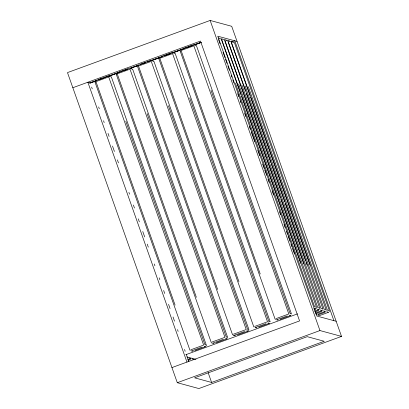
<?xml version="1.0" encoding="UTF-8"?>
<svg xmlns="http://www.w3.org/2000/svg" width="409" height="409" viewBox="0 0 409 409"><rect width="100%" height="100%" fill="white"/><g stroke="black" fill="none" stroke-linecap="round" stroke-linejoin="round"><path stroke-width="0.61" d="M206.402 345.533L206.3 345.968M227.655 337.936L227.562 338.233M248.943 330.155L248.677 330.717M316.54 307.849L316.275 308.412M319.761 308.718L319.495 309.286M326.101 310.763L326.198 310.467M329.317 311.638L329.414 311.336M322.711 310.16L322.88 309.894M210.139 20.45L67.48 72.597L177.296 382.706L198.861 388.55L341.52 336.402L231.704 26.294L210.139 20.45L319.95 330.559L341.52 336.402M72.838 87.725L200.476 41.069L299.577 320.917L171.938 367.579M97.843 79.76L108.482 75.875M119.131 71.979L129.765 68.093M140.415 64.198L151.054 60.312M161.703 56.416L172.337 52.531M182.987 48.635L193.626 44.75M103.303 78.032L90.123 82.853L87.853 82.235L186.954 362.088M104.499 77.598L120.077 71.902M121.274 71.463L127.864 69.055M130.261 68.18L145.839 62.485M147.036 62.045L162.608 56.355M163.81 55.915L170.4 53.507M171.596 53.068L187.174 47.378M188.37 46.938L200.952 42.337M89.607 83.139L95.583 80.956M99.172 79.643L103.354 78.114M108.134 76.365L120.088 71.999M124.868 70.251L127.859 69.157M130.246 68.283L138.017 65.445M142.797 63.697L145.788 62.603M151.765 60.42L159.53 57.577M160.727 57.142L162.521 56.488M164.316 55.828L167.301 54.74M168.498 54.3L170.287 53.645M172.082 52.991L184.035 48.62M186.427 47.746L191.806 45.782M194.193 44.908L201.366 42.285M89.98 83.185L95.379 81.212M109.177 76.166L116.376 73.533M130.174 68.492L137.373 65.859M151.77 60.598L159.566 57.746M173.963 52.485L179.96 50.292M194.96 44.806L200.957 42.618M231.903 41.861L234.792 40.808L333.892 320.661M190.896 349.756L203.662 345.089L108.712 76.958L95.946 81.626L175.072 305.068M212.184 341.975L224.95 337.307L130.001 69.177L117.235 73.845L196.361 297.287M233.467 334.194L246.233 329.526L151.284 61.396L138.518 66.064L217.644 289.506M254.756 326.413L267.522 321.745L172.572 53.62L159.807 58.282L238.933 281.724M276.039 318.631L288.805 313.964L193.856 45.839L181.09 50.501L260.216 273.943M191.468 350.937L202.107 347.047M212.757 343.156L223.391 339.265M234.04 335.375L244.679 331.484M255.328 327.594L265.962 323.703M276.612 319.812L287.251 315.922M194.96 350.528L205.594 346.638M216.243 342.747L226.883 338.856M237.532 334.966L248.166 331.075M258.815 327.185L269.454 323.294M280.104 319.403L290.738 315.513M185.778 354.715L297.537 313.861M314.035 309.403L315.768 308.769M314.552 310.037L315.554 309.669M314.48 311.29L318.984 309.644M315.308 311.806L318.775 310.543M187.808 359.644L190.809 358.55M315.273 313.049L322.205 310.518M188.094 360.36L190.599 359.445M315.983 313.611L321.99 311.413M317.916 314.132L325.421 311.387M317.701 315.032L325.206 312.287M328.642 312.261L319.628 315.554L318.023 315.119M177.296 382.706L319.95 330.559M211.611 382.446L324.235 341.275L307.205 336.663L194.582 377.829L211.611 382.446L208.104 372.553M237.062 41.421L217.762 36.191L316.863 316.045L336.162 321.275M218.406 37.94L219.48 38.226M221.627 38.809L222.695 39.1M224.843 39.683L226.453 40.118M228.058 40.552L229.669 40.992M231.279 41.427L232.89 41.861M219.613 38.574L221.223 39.008M222.833 39.448L224.439 39.883M226.049 40.317L227.66 40.752M229.265 41.191L230.875 41.626M232.486 42.061L234.091 42.5M194.531 44.995L194.986 45.118M195.154 45.471L196.289 45.777M180.86 49.412L181.315 49.535M180.589 51.084L180.134 50.961L275.083 319.086L275.768 319.276M172.567 52.592L173.702 52.899M173.866 53.252L175.001 53.559M159.576 57.194L160.026 57.316M159.305 58.865L158.85 58.743L253.8 326.868L254.255 326.99M151.279 60.374L152.414 60.68M152.583 61.033L153.718 61.34M138.288 64.975L138.743 65.097M138.017 66.647L137.562 66.524L232.511 334.649L232.966 334.772M129.996 68.155L131.131 68.461M131.294 68.814L132.429 69.121M117.005 72.756L117.685 72.94M116.734 74.428L116.279 74.305L211.228 342.43L211.683 342.553M108.937 75.997L109.842 76.243M110.011 76.595L111.146 76.902M95.716 80.537L96.396 80.721M95.445 82.209L94.995 82.086L189.945 350.211L190.395 350.334M313.836 308.248L315.446 308.683M317.057 309.122L318.662 309.557M320.273 309.991L321.883 310.431M323.493 310.866L325.099 311.3M326.709 311.735L328.32 312.174M316.091 314.593L316.413 314.679M290.329 313.662L291.464 313.969L196.514 45.839M289.378 315.145L290.513 315.451M276.842 319.874L277.977 320.181M269.045 321.443L270.18 321.75L175.231 53.62M268.089 322.926L269.224 323.233M255.553 327.655L256.688 327.962M247.757 329.225L248.892 329.531L153.942 61.401M246.806 330.707L247.941 331.014M234.27 335.436L235.405 335.743M233.81 335.518L233.13 335.334M226.474 337.006L227.608 337.313L132.659 69.182M225.517 338.488L226.652 338.795M212.982 343.217L214.117 343.524M205.185 344.787L206.32 345.094L111.371 76.964M204.234 346.27L205.369 346.576M191.698 350.999L192.833 351.305M186.985 356.945L195.977 359.383M188.881 358.023L190.487 358.463M192.097 358.897L193.708 359.332M211.842 343.115L212.138 343.207M234.413 42.587L329.363 310.712L327.435 310.191L248.309 86.749M231.197 41.713L326.147 309.843L324.214 309.316L245.093 85.88M231.187 42.429L249.965 95.455M250.594 97.235L310.104 265.272M227.977 40.839L322.926 308.969L320.999 308.447L241.872 85.006M227.971 41.554L245.482 91.013M246.325 93.395L270.84 162.613M271.264 163.815L284.73 201.836M285.339 203.564L305.62 260.824M306.039 262.016L307.098 264.996M224.761 39.97L319.71 308.1L317.783 307.573L238.657 84.136M224.751 40.685L240.962 86.457M241.422 87.756L266.341 158.125M266.765 159.331L272.016 174.152M272.097 174.387L280.247 197.389M280.845 199.081L303.877 264.122M221.545 39.095L316.494 307.225L314.562 306.704L235.436 83.262M221.535 39.811L237.148 83.906M237.358 84.499L240.947 94.627M241.581 96.417L300.661 263.253M218.529 39.535L220.022 43.758M223.007 52.188L224.93 57.608M225.492 59.198L226.969 63.369M227.915 66.043L229.408 70.256M231.187 75.287L231.821 77.071M232.818 79.893L233.933 83.032M237.726 93.758L238.79 96.759M240.262 100.905L240.891 102.695M244.689 113.421L245.829 116.631M249.239 126.269L250.308 129.28M251.233 131.892L252.711 136.064M252.864 136.509L254.787 141.928M257.772 150.359L259.689 155.778M262.675 164.208L264.168 168.426M264.735 170.026L265.789 173.002M266.003 173.6L266.637 175.389M268.007 179.27L269.076 182.281M272.123 190.88L273.601 195.052M279.505 211.734L280.559 214.715M284.004 224.439L285.073 227.45M286.469 231.397L287.522 234.377M288.059 235.881L289.976 241.3M290.901 243.907L291.954 246.888M292.537 248.529L294.485 254.04M210.978 90.159L290.104 313.601M189.689 97.94L268.815 321.382M168.406 105.721L247.532 329.163M147.122 113.503L226.243 336.944M125.834 121.284L204.96 344.726M91.616 87.066L92.255 88.871M98.651 106.923L99.29 108.733M103.549 120.767L104.193 122.572M108.027 133.406L109.091 136.417M112.501 146.044L114.418 151.463M117.403 159.888L118.472 162.894M128.912 192.383L129.551 194.193M133.39 205.021L134.454 208.033M138.288 218.866L139.357 221.877M142.767 231.504L144.684 236.918M147.24 244.142L148.309 247.154M154.275 264.004L154.914 265.809M159.178 277.844L159.817 279.649M163.651 290.482L164.715 293.493M168.554 304.327L170.047 308.539M173.027 316.965L174.52 321.177M177.506 329.603L178.145 331.408M184.536 349.465L185.175 351.27M186.243 354.276L188.8 361.5"/></g></svg>
